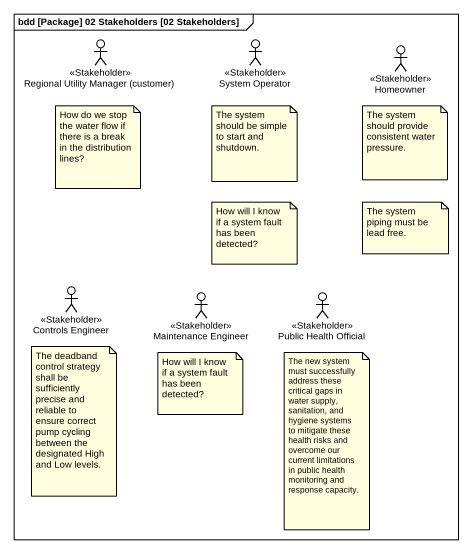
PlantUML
@startuml
mainframe bdd [Package] 02 Stakeholders [02 Stakeholders]
actor "Regional Utility Manager (customer)" as Regional_Utility_Manager <<Stakeholder>>
actor "System Operator" as System_Operator <<Stakeholder>>
actor Homeowner <<Stakeholder>>
actor "Controls Engineer" as Controls_Engineer <<Stakeholder>>
actor "Maintenance Engineer" as Maintenance_Engineer <<Stakeholder>>
actor "Public Health Official" as Public_Health_Official <<Stakeholder>>
note as N1
  How do we stop the water flow if there is a break in the distribution lines?
end note
note as N2
  The system should be simple to start and shutdown.
end note
note as N3
  The system should provide consistent water pressure.
end note
note as N4
  How will I know if a system fault has been detected?
end note
note as N5
  The system piping must be lead free.
end note
note as N6
  The deadband control strategy shall be sufficiently precise and reliable to ensure correct pump cycling between the designated High and Low levels.
end note
note as N7
  How will I know if a system fault has been detected?
end note
note as N8
  The new system must successfully address these critical gaps in water supply, sanitation, and hygiene systems to mitigate these health risks and overcome our current limitations in public health monitoring and response capacity.
end note
@enduml
